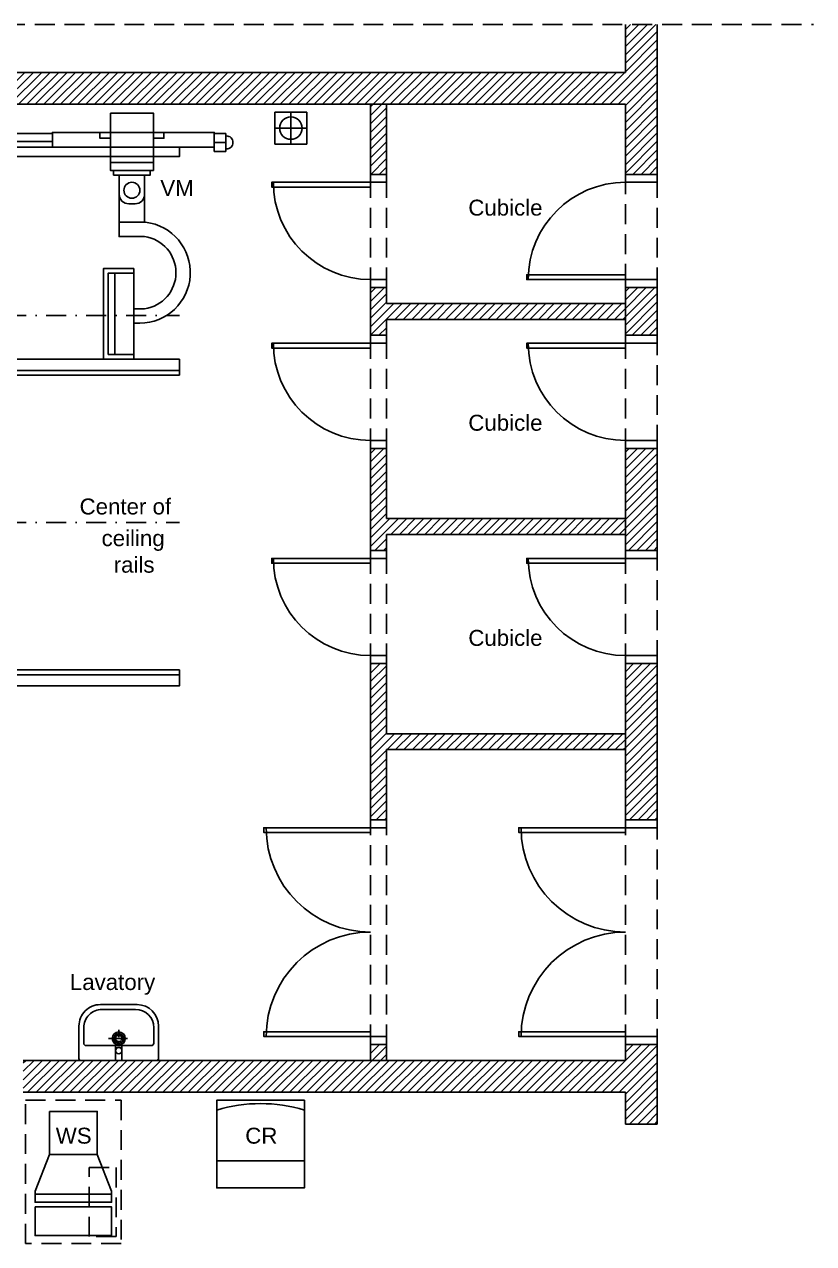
# Model space of a CAD drawing. Extents: x 67021 to 67998, y 54660 to 55426.
# Drawn here: x 67502 to 67998, y 54660 to 55426 of the extents above; entities that cross this region are included whole.
import ezdxf

# ---------------------------------------------------------------- set-up
doc = ezdxf.new("R2010")
doc.units = 0
doc.header["$LTSCALE"] = 25
for name, pattern in [('DASHDOT', [1, 0.5, -0.25, 0, -0.25]), ('DASHED', [0.75, 0.5, -0.25]), ('HIDDENX2', [0.75, 0.5, -0.25])]:
    doc.linetypes.add(name, pattern=pattern)
doc.layers.get('0').update_dxf_attribs({"linetype": 'CONTINUOUS'})
doc.layers.add('WWW_CADBLOCKSFREE_COM', color=7, linetype='CONTINUOUS')
doc.styles.get("Standard").update_dxf_attribs({"font": 'arial.ttf'})

# ---------------------------------------------------------------- blocks, each defined once
blk = doc.blocks.new('*X44')
at = {"layer": 'WWW_CADBLOCKSFREE_COM', "linetype": 'CONTINUOUS'}
for p, q in [((67879.67, 55422.34), (67882.87, 55425.54)), ((67879.67, 55417.03), (67888.17, 55425.54)), ((67879.67, 55411.73), (67893.48, 55425.54)), ((67879.67, 55406.43), (67898.78, 55425.54)), ((67879.67, 55401.12), (67899.67, 55421.12)), ((67864.58, 55375.43), (67899.67, 55410.52)), ((67879.67, 55395.82), (67899.67, 55415.82)), ((67869.88, 55375.43), (67899.67, 55405.21)), ((67482.74, 55375.43), (67502.74, 55395.43)), ((67488.04, 55375.43), (67508.04, 55395.43)), ((67493.34, 55375.43), (67513.34, 55395.43)), ((67498.65, 55375.43), (67518.65, 55395.43)), ((67503.95, 55375.43), (67523.95, 55395.43)), ((67509.25, 55375.43), (67529.25, 55395.43)), ((67514.56, 55375.43), (67534.56, 55395.43)), ((67519.86, 55375.43), (67539.86, 55395.43)), ((67525.16, 55375.43), (67545.16, 55395.43)), ((67530.47, 55375.43), (67550.47, 55395.43)), ((67535.77, 55375.43), (67555.77, 55395.43)), ((67541.07, 55375.43), (67561.07, 55395.43)), ((67546.38, 55375.43), (67566.38, 55395.43)), ((67551.68, 55375.43), (67571.68, 55395.43)), ((67556.98, 55375.43), (67576.98, 55395.43)), ((67562.29, 55375.43), (67582.29, 55395.43)), ((67567.59, 55375.43), (67587.59, 55395.43)), ((67572.89, 55375.43), (67592.89, 55395.43)), ((67578.2, 55375.43), (67598.2, 55395.43)), ((67583.5, 55375.43), (67603.5, 55395.43)), ((67588.8, 55375.43), (67608.8, 55395.43)), ((67594.11, 55375.43), (67614.11, 55395.43)), ((67599.41, 55375.43), (67619.41, 55395.43)), ((67604.71, 55375.43), (67624.71, 55395.43)), ((67610.02, 55375.43), (67630.02, 55395.43)), ((67615.32, 55375.43), (67635.32, 55395.43)), ((67620.62, 55375.43), (67640.62, 55395.43)), ((67625.93, 55375.43), (67645.93, 55395.43)), ((67631.23, 55375.43), (67651.23, 55395.43)), ((67636.53, 55375.43), (67656.53, 55395.43)), ((67641.84, 55375.43), (67661.84, 55395.43)), ((67647.14, 55375.43), (67667.14, 55395.43)), ((67652.44, 55375.43), (67672.44, 55395.43)), ((67657.75, 55375.43), (67677.75, 55395.43)), ((67663.05, 55375.43), (67683.05, 55395.43)), ((67668.35, 55375.43), (67688.35, 55395.43)), ((67673.66, 55375.43), (67693.66, 55395.43)), ((67678.96, 55375.43), (67698.96, 55395.43)), ((67684.26, 55375.43), (67704.26, 55395.43)), ((67689.57, 55375.43), (67709.57, 55395.43)), ((67694.87, 55375.43), (67714.87, 55395.43)), ((67700.17, 55375.43), (67720.17, 55395.43)), ((67705.48, 55375.43), (67725.48, 55395.43)), ((67710.78, 55375.43), (67730.78, 55395.43)), ((67716.08, 55375.43), (67736.08, 55395.43)), ((67721.39, 55375.43), (67741.39, 55395.43)), ((67726.69, 55375.43), (67746.69, 55395.43)), ((67731.99, 55375.43), (67751.99, 55395.43)), ((67737.3, 55375.43), (67757.3, 55395.43)), ((67742.6, 55375.43), (67762.6, 55395.43)), ((67747.9, 55375.43), (67767.9, 55395.43)), ((67753.21, 55375.43), (67773.21, 55395.43)), ((67758.51, 55375.43), (67778.51, 55395.43)), ((67763.81, 55375.43), (67783.81, 55395.43)), ((67769.12, 55375.43), (67789.12, 55395.43)), ((67774.42, 55375.43), (67794.42, 55395.43)), ((67779.72, 55375.43), (67799.72, 55395.43)), ((67785.03, 55375.43), (67805.03, 55395.43)), ((67790.33, 55375.43), (67810.33, 55395.43)), ((67795.63, 55375.43), (67815.63, 55395.43)), ((67800.94, 55375.43), (67820.94, 55395.43)), ((67806.24, 55375.43), (67826.24, 55395.43)), ((67811.54, 55375.43), (67831.54, 55395.43)), ((67816.85, 55375.43), (67836.85, 55395.43)), ((67822.15, 55375.43), (67842.15, 55395.43)), ((67827.45, 55375.43), (67847.45, 55395.43)), ((67832.76, 55375.43), (67852.76, 55395.43)), ((67838.06, 55375.43), (67858.06, 55395.43)), ((67843.36, 55375.43), (67863.36, 55395.43)), ((67848.67, 55375.43), (67868.67, 55395.43)), ((67853.97, 55375.43), (67873.97, 55395.43)), ((67859.27, 55375.43), (67879.27, 55395.43)), ((67875.18, 55375.43), (67899.67, 55399.91)), ((67879.67, 55374.61), (67899.67, 55394.61)), ((67879.67, 55369.3), (67899.67, 55389.3)), ((67879.67, 55364), (67899.67, 55384)), ((67719.67, 55373.71), (67721.39, 55375.43)), ((67719.67, 55368.4), (67726.69, 55375.43)), ((67719.67, 55363.1), (67729.67, 55373.1)), ((67879.67, 55358.7), (67899.67, 55378.7)), ((67879.67, 55353.39), (67899.67, 55373.39)), ((67719.67, 55357.8), (67729.67, 55367.8)), ((67879.67, 55348.09), (67899.67, 55368.09)), ((67719.67, 55352.49), (67729.67, 55362.49)), ((67719.67, 55347.19), (67729.67, 55357.19)), ((67879.67, 55342.79), (67899.67, 55362.79)), ((67879.67, 55337.48), (67899.67, 55357.48)), ((67719.67, 55341.89), (67729.67, 55351.89)), ((67879.67, 55332.18), (67899.67, 55352.18)), ((67719.67, 55336.58), (67729.67, 55346.58)), ((67719.81, 55331.43), (67729.67, 55341.28)), ((67884.21, 55331.43), (67899.67, 55346.88)), ((67889.52, 55331.43), (67899.67, 55341.57)), ((67725.12, 55331.43), (67729.67, 55335.98)), ((67894.82, 55331.43), (67899.67, 55336.27)), ((67719.67, 55257.03), (67723.06, 55260.43)), ((67719.67, 55251.73), (67728.36, 55260.43)), ((67879.67, 55257.93), (67882.16, 55260.43)), ((67879.67, 55252.63), (67887.46, 55260.43)), ((67879.67, 55247.33), (67892.76, 55260.43)), ((67879.67, 55242.02), (67898.07, 55260.43)), ((67879.67, 55236.72), (67899.67, 55256.72)), ((67719.67, 55246.43), (67729.67, 55256.43)), ((67719.67, 55241.12), (67729.67, 55251.12)), ((67719.67, 55235.82), (67734.27, 55250.43)), ((67719.67, 55230.52), (67739.58, 55250.43)), ((67734.88, 55240.43), (67744.88, 55250.43)), ((67740.18, 55240.43), (67750.18, 55250.43)), ((67745.49, 55240.43), (67755.49, 55250.43)), ((67750.79, 55240.43), (67760.79, 55250.43)), ((67756.09, 55240.43), (67766.09, 55250.43)), ((67761.4, 55240.43), (67771.4, 55250.43)), ((67766.7, 55240.43), (67776.7, 55250.43)), ((67772, 55240.43), (67782, 55250.43)), ((67777.31, 55240.43), (67787.31, 55250.43)), ((67782.61, 55240.43), (67792.61, 55250.43)), ((67787.91, 55240.43), (67797.91, 55250.43)), ((67793.21, 55240.43), (67803.21, 55250.43)), ((67798.52, 55240.43), (67808.52, 55250.43)), ((67803.82, 55240.43), (67813.82, 55250.43)), ((67809.12, 55240.43), (67819.12, 55250.43)), ((67814.43, 55240.43), (67824.43, 55250.43)), ((67819.73, 55240.43), (67829.73, 55250.43)), ((67825.03, 55240.43), (67835.03, 55250.43)), ((67830.34, 55240.43), (67840.34, 55250.43)), ((67835.64, 55240.43), (67845.64, 55250.43)), ((67840.94, 55240.43), (67850.94, 55250.43)), ((67846.25, 55240.43), (67856.25, 55250.43)), ((67851.55, 55240.43), (67861.55, 55250.43)), ((67856.85, 55240.43), (67866.85, 55250.43)), ((67862.16, 55240.43), (67872.16, 55250.43)), ((67867.46, 55240.43), (67877.46, 55250.43)), ((67879.67, 55231.42), (67899.67, 55251.42)), ((67872.76, 55240.43), (67879.67, 55247.33)), ((67878.07, 55240.43), (67879.67, 55242.02)), ((67883.98, 55230.43), (67899.67, 55246.11)), ((67724.88, 55230.43), (67729.67, 55235.21)), ((67889.28, 55230.43), (67899.67, 55240.81)), ((67894.58, 55230.43), (67899.67, 55235.51)), ((67719.67, 55156.27), (67722.82, 55159.43)), ((67719.67, 55150.97), (67728.12, 55159.43)), ((67879.67, 55157.17), (67881.92, 55159.43)), ((67879.67, 55151.87), (67887.22, 55159.43)), ((67879.67, 55146.57), (67892.53, 55159.43)), ((67879.67, 55141.26), (67897.83, 55159.43)), ((67719.67, 55145.66), (67729.67, 55155.66)), ((67719.67, 55140.36), (67729.67, 55150.36)), ((67879.67, 55135.96), (67899.67, 55155.96)), ((67879.67, 55130.66), (67899.67, 55150.66)), ((67719.67, 55135.06), (67729.67, 55145.06)), ((67879.67, 55125.35), (67899.67, 55145.35)), ((67719.67, 55129.75), (67729.67, 55139.75)), ((67719.67, 55124.45), (67729.67, 55134.45)), ((67879.67, 55120.05), (67899.67, 55140.05)), ((67879.67, 55114.75), (67899.67, 55134.75)), ((67719.67, 55119.15), (67729.67, 55129.15)), ((67879.67, 55109.44), (67899.67, 55129.44)), ((67719.67, 55113.84), (67729.67, 55123.84)), ((67879.67, 55104.14), (67899.67, 55124.14)), ((67719.67, 55108.54), (67729.67, 55118.54)), ((67719.67, 55103.24), (67731.85, 55115.43)), ((67719.67, 55097.93), (67737.16, 55115.43)), ((67732.46, 55105.43), (67742.46, 55115.43)), ((67737.76, 55105.43), (67747.76, 55115.43)), ((67743.07, 55105.43), (67753.07, 55115.43)), ((67748.37, 55105.43), (67758.37, 55115.43)), ((67753.67, 55105.43), (67763.67, 55115.43)), ((67758.98, 55105.43), (67768.98, 55115.43)), ((67764.28, 55105.43), (67774.28, 55115.43)), ((67769.58, 55105.43), (67779.58, 55115.43)), ((67774.89, 55105.43), (67784.89, 55115.43)), ((67780.19, 55105.43), (67790.19, 55115.43)), ((67785.49, 55105.43), (67795.49, 55115.43)), ((67790.8, 55105.43), (67800.8, 55115.43)), ((67796.1, 55105.43), (67806.1, 55115.43)), ((67801.4, 55105.43), (67811.4, 55115.43)), ((67806.71, 55105.43), (67816.71, 55115.43)), ((67812.01, 55105.43), (67822.01, 55115.43)), ((67817.31, 55105.43), (67827.31, 55115.43)), ((67822.62, 55105.43), (67832.62, 55115.43)), ((67827.92, 55105.43), (67837.92, 55115.43)), ((67833.22, 55105.43), (67843.22, 55115.43)), ((67838.53, 55105.43), (67848.53, 55115.43)), ((67843.83, 55105.43), (67853.83, 55115.43)), ((67849.13, 55105.43), (67859.13, 55115.43)), ((67854.44, 55105.43), (67864.44, 55115.43)), ((67859.74, 55105.43), (67869.74, 55115.43)), ((67865.04, 55105.43), (67875.04, 55115.43)), ((67870.35, 55105.43), (67879.67, 55114.75)), ((67879.67, 55098.84), (67899.67, 55118.84)), ((67881.56, 55095.43), (67899.67, 55113.53)), ((67875.65, 55105.43), (67879.67, 55109.44)), ((67886.86, 55095.43), (67899.67, 55108.23)), ((67722.46, 55095.43), (67729.67, 55102.63)), ((67727.76, 55095.43), (67729.67, 55097.33)), ((67892.17, 55095.43), (67899.67, 55102.93)), ((67897.47, 55095.43), (67899.67, 55097.62)), ((67719.67, 55023.69), (67720.4, 55024.43)), ((67719.67, 55018.39), (67725.71, 55024.43)), ((67719.67, 55013.08), (67729.67, 55023.08)), ((67879.67, 55019.29), (67884.81, 55024.43)), ((67879.67, 55013.98), (67890.11, 55024.43)), ((67879.67, 55008.68), (67895.41, 55024.43)), ((67879.67, 55003.38), (67899.67, 55023.38)), ((67719.67, 55007.78), (67729.67, 55017.78)), ((67719.67, 55002.48), (67729.67, 55012.48)), ((67879.67, 54998.07), (67899.67, 55018.07)), ((67879.67, 54992.77), (67899.67, 55012.77)), ((67719.67, 54997.17), (67729.67, 55007.17)), ((67879.67, 54987.47), (67899.67, 55007.47)), ((67719.67, 54991.87), (67729.67, 55001.87)), ((67719.67, 54986.57), (67729.67, 54996.57)), ((67879.67, 54982.16), (67899.67, 55002.16)), ((67879.67, 54976.86), (67899.67, 54996.86)), ((67719.67, 54981.26), (67729.67, 54991.26)), ((67879.67, 54971.56), (67899.67, 54991.56)), ((67719.67, 54975.96), (67729.67, 54985.96)), ((67879.67, 54966.25), (67899.67, 54986.25)), ((67719.67, 54970.66), (67729.67, 54980.66)), ((67719.67, 54965.35), (67734.74, 54980.43)), ((67730.04, 54970.43), (67740.04, 54980.43)), ((67735.35, 54970.43), (67745.35, 54980.43)), ((67740.65, 54970.43), (67750.65, 54980.43)), ((67745.95, 54970.43), (67755.95, 54980.43)), ((67751.26, 54970.43), (67761.26, 54980.43)), ((67756.56, 54970.43), (67766.56, 54980.43)), ((67761.86, 54970.43), (67771.86, 54980.43)), ((67767.17, 54970.43), (67777.17, 54980.43)), ((67772.47, 54970.43), (67782.47, 54980.43)), ((67777.77, 54970.43), (67787.77, 54980.43)), ((67783.08, 54970.43), (67793.08, 54980.43)), ((67788.38, 54970.43), (67798.38, 54980.43)), ((67793.68, 54970.43), (67803.68, 54980.43)), ((67798.99, 54970.43), (67808.99, 54980.43)), ((67804.29, 54970.43), (67814.29, 54980.43)), ((67809.59, 54970.43), (67819.59, 54980.43)), ((67814.9, 54970.43), (67824.9, 54980.43)), ((67820.2, 54970.43), (67830.2, 54980.43)), ((67825.5, 54970.43), (67835.5, 54980.43)), ((67830.81, 54970.43), (67840.81, 54980.43)), ((67836.11, 54970.43), (67846.11, 54980.43)), ((67841.41, 54970.43), (67851.41, 54980.43)), ((67846.72, 54970.43), (67856.72, 54980.43)), ((67852.02, 54970.43), (67862.02, 54980.43)), ((67857.32, 54970.43), (67867.32, 54980.43)), ((67862.63, 54970.43), (67872.63, 54980.43)), ((67867.93, 54970.43), (67877.93, 54980.43)), ((67873.23, 54970.43), (67879.67, 54976.86)), ((67879.67, 54960.95), (67899.67, 54980.95)), ((67879.67, 54955.65), (67899.67, 54975.65)), ((67719.67, 54960.05), (67729.67, 54970.05)), ((67878.54, 54970.43), (67879.67, 54971.56)), ((67879.67, 54950.34), (67899.67, 54970.34)), ((67719.67, 54954.75), (67729.67, 54964.75)), ((67719.67, 54949.44), (67729.67, 54959.44)), ((67879.67, 54945.04), (67899.67, 54965.04)), ((67879.67, 54939.74), (67899.67, 54959.74)), ((67719.67, 54944.14), (67729.67, 54954.14)), ((67879.67, 54934.43), (67899.67, 54954.43)), ((67719.67, 54938.84), (67729.67, 54948.84)), ((67719.67, 54933.53), (67729.67, 54943.53)), ((67879.67, 54929.13), (67899.67, 54949.13)), ((67882.27, 54926.43), (67899.67, 54943.83)), ((67719.67, 54928.23), (67729.67, 54938.23)), ((67887.57, 54926.43), (67899.67, 54938.52)), ((67723.17, 54926.43), (67729.67, 54932.93)), ((67892.87, 54926.43), (67899.67, 54933.22)), ((67898.18, 54926.43), (67899.67, 54927.92)), ((67728.47, 54926.43), (67729.67, 54927.62)), ((67700.66, 54755.43), (67729.67, 54784.43)), ((67719.67, 54785.04), (67720.05, 54785.43)), ((67719.67, 54779.74), (67725.36, 54785.43)), ((67859.76, 54755.43), (67889.76, 54785.43)), ((67865.06, 54755.43), (67895.06, 54785.43)), ((67870.36, 54755.43), (67899.67, 54784.73)), ((67879.67, 54780.64), (67884.45, 54785.43)), ((67501.67, 54773.87), (67503.22, 54775.43)), ((67501.67, 54768.57), (67508.53, 54775.43)), ((67501.67, 54763.26), (67513.83, 54775.43)), ((67501.67, 54757.96), (67519.13, 54775.43)), ((67504.44, 54755.43), (67524.44, 54775.43)), ((67509.74, 54755.43), (67529.74, 54775.43)), ((67515.04, 54755.43), (67535.04, 54775.43)), ((67520.35, 54755.43), (67540.35, 54775.43)), ((67525.65, 54755.43), (67545.65, 54775.43)), ((67530.95, 54755.43), (67550.95, 54775.43)), ((67536.26, 54755.43), (67556.26, 54775.43)), ((67541.56, 54755.43), (67561.56, 54775.43)), ((67546.86, 54755.43), (67566.86, 54775.43)), ((67552.17, 54755.43), (67572.17, 54775.43)), ((67557.47, 54755.43), (67577.47, 54775.43)), ((67562.77, 54755.43), (67582.77, 54775.43)), ((67568.08, 54755.43), (67588.08, 54775.43)), ((67573.38, 54755.43), (67593.38, 54775.43)), ((67578.68, 54755.43), (67598.68, 54775.43)), ((67583.99, 54755.43), (67603.99, 54775.43)), ((67589.29, 54755.43), (67609.29, 54775.43)), ((67594.59, 54755.43), (67614.59, 54775.43)), ((67599.9, 54755.43), (67619.9, 54775.43)), ((67605.2, 54755.43), (67625.2, 54775.43)), ((67610.5, 54755.43), (67630.5, 54775.43)), ((67615.81, 54755.43), (67635.81, 54775.43)), ((67621.11, 54755.43), (67641.11, 54775.43)), ((67626.41, 54755.43), (67646.41, 54775.43)), ((67631.72, 54755.43), (67651.72, 54775.43)), ((67637.02, 54755.43), (67657.02, 54775.43)), ((67642.32, 54755.43), (67662.32, 54775.43)), ((67647.63, 54755.43), (67667.63, 54775.43)), ((67652.93, 54755.43), (67672.93, 54775.43)), ((67658.23, 54755.43), (67678.23, 54775.43)), ((67663.54, 54755.43), (67683.54, 54775.43)), ((67668.84, 54755.43), (67688.84, 54775.43)), ((67674.14, 54755.43), (67694.14, 54775.43)), ((67679.45, 54755.43), (67699.45, 54775.43)), ((67684.75, 54755.43), (67704.75, 54775.43)), ((67690.05, 54755.43), (67710.05, 54775.43)), ((67695.36, 54755.43), (67715.36, 54775.43)), ((67705.96, 54755.43), (67729.67, 54779.13)), ((67711.27, 54755.43), (67731.27, 54775.43)), ((67716.57, 54755.43), (67736.57, 54775.43)), ((67721.87, 54755.43), (67741.87, 54775.43)), ((67727.18, 54755.43), (67747.18, 54775.43)), ((67732.48, 54755.43), (67752.48, 54775.43)), ((67737.78, 54755.43), (67757.78, 54775.43)), ((67743.09, 54755.43), (67763.09, 54775.43)), ((67748.39, 54755.43), (67768.39, 54775.43)), ((67753.69, 54755.43), (67773.69, 54775.43)), ((67759, 54755.43), (67779, 54775.43)), ((67764.3, 54755.43), (67784.3, 54775.43)), ((67769.6, 54755.43), (67789.6, 54775.43)), ((67774.91, 54755.43), (67794.91, 54775.43)), ((67780.21, 54755.43), (67800.21, 54775.43)), ((67785.51, 54755.43), (67805.51, 54775.43)), ((67790.82, 54755.43), (67810.82, 54775.43)), ((67796.12, 54755.43), (67816.12, 54775.43)), ((67801.42, 54755.43), (67821.42, 54775.43)), ((67806.73, 54755.43), (67826.73, 54775.43)), ((67812.03, 54755.43), (67832.03, 54775.43)), ((67817.33, 54755.43), (67837.33, 54775.43)), ((67822.64, 54755.43), (67842.64, 54775.43)), ((67827.94, 54755.43), (67847.94, 54775.43)), ((67833.24, 54755.43), (67853.24, 54775.43)), ((67838.54, 54755.43), (67858.54, 54775.43)), ((67843.85, 54755.43), (67863.85, 54775.43)), ((67849.15, 54755.43), (67869.15, 54775.43)), ((67854.45, 54755.43), (67874.45, 54775.43)), ((67875.67, 54755.43), (67899.67, 54779.42)), ((67879.67, 54754.12), (67899.67, 54774.12)), ((67879.67, 54748.82), (67899.67, 54768.82)), ((67879.67, 54743.51), (67899.67, 54763.51)), ((67879.67, 54738.21), (67899.67, 54758.21)), ((67882.18, 54735.43), (67899.67, 54752.91)), ((67887.49, 54735.43), (67899.67, 54747.6)), ((67892.79, 54735.43), (67899.67, 54742.3)), ((67898.09, 54735.43), (67899.67, 54737))]:
    blk.add_line(p, q, dxfattribs=at)
blk = doc.blocks.new('UMIVAONIK')
for p, q in [((-24, 0), (24, 0)), ((-2, 0), (-2, -8.14)), ((2, -8.14), (2, 0)), ((-25, -1), (-25, -21.5)), ((25, -21.5), (25, -1)), ((-22, -20.5), (-22, -10.75)), ((-22, -10.75), (-22, -20.5)), ((-20.5, -9.25), (20.5, -9.25)), ((-0.97, -9.25), (-20.5, -9.25)), ((-5.5, -13.75), (6.5, -13.75)), ((-2, -8.23), (-2, -11.51)), ((0.99, -9.25), (-1.01, -9.25)), ((-1.01, -9.25), (0.99, -9.25)), ((0.86, -9.25), (-0.87, -9.25)), ((0, -14.5), (0, -19.25)), ((20.5, -9.25), (0.96, -9.25)), ((2, -11.51), (2, -8.23)), ((22, -10.75), (22, -20.5)), ((22, -20.5), (22, -10.75)), ((-11.5, -35), (11.5, -35)), ((10.5, -32), (-10.5, -32)), ((-10.5, -32), (10.5, -32))]:
    blk.add_line(p, q)
for points in [[(-1.53, -11.17), (-1.54, -11.18), (-1.55, -11.18), (-1.56, -11.19), (-1.57, -11.2), (-1.58, -11.2), (-1.59, -11.21), (-1.6, -11.22), (-1.61, -11.22), (-1.62, -11.23), (-1.63, -11.23), (-1.64, -11.24), (-1.65, -11.25), (-1.66, -11.25), (-1.67, -11.26), (-1.68, -11.27), (-1.69, -11.27), (-1.7, -11.28), (-1.71, -11.29), (-1.72, -11.29), (-1.73, -11.3), (-1.74, -11.3), (-1.75, -11.31), (-1.75, -11.32), (-1.76, -11.32), (-1.77, -11.33), (-1.78, -11.33), (-1.79, -11.34), (-1.79, -11.35), (-1.8, -11.35), (-1.81, -11.36), (-1.82, -11.36), (-1.82, -11.37), (-1.83, -11.37), (-1.84, -11.38), (-1.84, -11.38), (-1.85, -11.39), (-1.86, -11.39), (-1.86, -11.4), (-1.87, -11.4), (-1.87, -11.41), (-1.88, -11.41), (-1.89, -11.42), (-1.89, -11.42), (-1.9, -11.42), (-1.9, -11.43), (-1.91, -11.43), (-1.91, -11.44), (-1.92, -11.44), (-1.92, -11.44), (-1.92, -11.45), (-1.93, -11.45), (-1.93, -11.46), (-1.94, -11.46), (-1.94, -11.46), (-1.94, -11.47), (-1.95, -11.47), (-1.95, -11.47), (-1.96, -11.47), (-1.96, -11.48), (-1.96, -11.48), (-1.96, -11.48), (-1.97, -11.49), (-1.97, -11.49), (-1.97, -11.49), (-1.98, -11.49), (-1.98, -11.49), (-1.98, -11.5), (-1.98, -11.5), (-1.98, -11.5), (-1.99, -11.5), (-1.99, -11.5), (-1.99, -11.51), (-1.99, -11.51), (-1.99, -11.51), (-1.99, -11.51), (-2, -11.51), (-2, -11.51), (-2, -11.51), (-2, -11.51), (-2, -11.51)], [(-1.87, -11.41), (-1.87, -11.4), (-1.86, -11.4), (-1.86, -11.4), (-1.85, -11.39), (-1.85, -11.39), (-1.84, -11.38), (-1.84, -11.38), (-1.83, -11.37), (-1.83, -11.37), (-1.82, -11.37), (-1.81, -11.36), (-1.81, -11.36), (-1.8, -11.35), (-1.8, -11.35), (-1.79, -11.34), (-1.78, -11.34), (-1.78, -11.33), (-1.77, -11.33), (-1.76, -11.32), (-1.76, -11.32), (-1.75, -11.31), (-1.74, -11.31), (-1.74, -11.3), (-1.73, -11.3), (-1.72, -11.29), (-1.71, -11.29), (-1.71, -11.28), (-1.7, -11.28), (-1.69, -11.27), (-1.68, -11.27), (-1.67, -11.26), (-1.67, -11.26), (-1.66, -11.25), (-1.65, -11.25), (-1.64, -11.24), (-1.63, -11.23), (-1.63, -11.23), (-1.62, -11.22), (-1.61, -11.22), (-1.6, -11.21), (-1.59, -11.21), (-1.58, -11.2), (-1.58, -11.2), (-1.57, -11.19), (-1.56, -11.19), (-1.55, -11.18), (-1.54, -11.18), (-1.53, -11.17)], [(-0.89, -10.88), (-0.9, -10.89), (-0.92, -10.89), (-0.93, -10.9), (-0.94, -10.9), (-0.96, -10.91), (-0.97, -10.91), (-0.98, -10.92), (-1, -10.92), (-1.01, -10.92), (-1.02, -10.93), (-1.03, -10.93), (-1.05, -10.94), (-1.06, -10.94), (-1.07, -10.95), (-1.08, -10.95), (-1.1, -10.96), (-1.11, -10.96), (-1.12, -10.97), (-1.13, -10.97), (-1.15, -10.98), (-1.16, -10.98), (-1.17, -10.99), (-1.18, -10.99), (-1.19, -11), (-1.2, -11), (-1.22, -11.01), (-1.23, -11.01), (-1.24, -11.02), (-1.25, -11.02), (-1.26, -11.03), (-1.27, -11.03), (-1.29, -11.04), (-1.3, -11.04), (-1.31, -11.05), (-1.32, -11.06), (-1.33, -11.06), (-1.34, -11.07), (-1.35, -11.07), (-1.36, -11.08), (-1.37, -11.08), (-1.38, -11.09), (-1.39, -11.09), (-1.41, -11.1), (-1.42, -11.1), (-1.43, -11.11), (-1.44, -11.12), (-1.45, -11.12), (-1.46, -11.13), (-1.47, -11.13), (-1.48, -11.14), (-1.49, -11.14), (-1.49, -11.15), (-1.5, -11.15), (-1.51, -11.16), (-1.52, -11.17), (-1.53, -11.17)], [(-1.53, -11.17), (-1.51, -11.16), (-1.5, -11.15), (-1.48, -11.14), (-1.46, -11.13), (-1.44, -11.12), (-1.42, -11.11), (-1.4, -11.1), (-1.38, -11.09), (-1.36, -11.08), (-1.34, -11.06), (-1.32, -11.05), (-1.29, -11.04), (-1.27, -11.03), (-1.25, -11.02), (-1.23, -11.01), (-1.21, -11), (-1.18, -10.99), (-1.16, -10.98), (-1.14, -10.97), (-1.11, -10.96), (-1.09, -10.95), (-1.07, -10.95), (-1.04, -10.94), (-1.02, -10.93)], [(-1.02, -10.93), (-1.01, -10.93), (-1.01, -10.92), (-1, -10.92), (-1, -10.92), (-0.99, -10.92), (-0.99, -10.92), (-0.98, -10.91), (-0.97, -10.91), (-0.97, -10.91), (-0.96, -10.91), (-0.96, -10.91), (-0.95, -10.91), (-0.95, -10.9), (-0.94, -10.9), (-0.94, -10.9), (-0.93, -10.9), (-0.93, -10.9), (-0.92, -10.9), (-0.92, -10.89), (-0.91, -10.89), (-0.91, -10.89), (-0.9, -10.89), (-0.9, -10.89), (-0.89, -10.89)], [(-1.01, -7.85), (-1.01, -7.85), (-1.01, -7.85), (-1, -7.85), (-1, -7.85), (-1, -7.85), (-1, -7.85), (-1, -7.85), (-1, -7.85), (-0.99, -7.86), (-0.99, -7.86), (-0.99, -7.86), (-0.99, -7.86), (-0.98, -7.86), (-0.98, -7.86), (-0.97, -7.87), (-0.97, -7.87), (-0.97, -7.87), (-0.96, -7.87), (-0.96, -7.88), (-0.95, -7.88), (-0.95, -7.88), (-0.94, -7.88), (-0.94, -7.89), (-0.93, -7.89), (-0.92, -7.89), (-0.92, -7.9), (-0.91, -7.9), (-0.9, -7.9), (-0.9, -7.91), (-0.89, -7.91), (-0.88, -7.92), (-0.87, -7.92), (-0.87, -7.92), (-0.86, -7.93), (-0.85, -7.93), (-0.84, -7.94), (-0.83, -7.94), (-0.82, -7.94), (-0.81, -7.95), (-0.8, -7.95), (-0.79, -7.96), (-0.78, -7.96), (-0.77, -7.97), (-0.76, -7.97), (-0.75, -7.97), (-0.74, -7.98), (-0.73, -7.98), (-0.72, -7.99), (-0.71, -7.99), (-0.7, -8), (-0.68, -8), (-0.67, -8), (-0.66, -8.01), (-0.65, -8.01), (-0.64, -8.02), (-0.62, -8.02), (-0.61, -8.02), (-0.6, -8.03), (-0.59, -8.03), (-0.57, -8.04), (-0.56, -8.04), (-0.55, -8.04), (-0.53, -8.05), (-0.52, -8.05)], [(-0.52, -8.05), (-0.53, -8.05), (-0.55, -8.04), (-0.56, -8.04), (-0.57, -8.04), (-0.59, -8.03), (-0.6, -8.03), (-0.61, -8.02), (-0.62, -8.02), (-0.64, -8.02), (-0.65, -8.01), (-0.66, -8.01), (-0.67, -8), (-0.68, -8), (-0.7, -8), (-0.71, -7.99), (-0.72, -7.99), (-0.73, -7.98), (-0.74, -7.98), (-0.75, -7.97), (-0.76, -7.97), (-0.77, -7.97), (-0.78, -7.96), (-0.79, -7.96), (-0.8, -7.95), (-0.81, -7.95), (-0.82, -7.94), (-0.83, -7.94), (-0.84, -7.94), (-0.85, -7.93), (-0.86, -7.93), (-0.87, -7.92), (-0.87, -7.92), (-0.88, -7.92), (-0.89, -7.91), (-0.9, -7.91), (-0.9, -7.9), (-0.91, -7.9), (-0.92, -7.9), (-0.92, -7.89), (-0.93, -7.89), (-0.94, -7.89), (-0.94, -7.88), (-0.95, -7.88), (-0.95, -7.88), (-0.96, -7.88), (-0.96, -7.87), (-0.97, -7.87), (-0.97, -7.87), (-0.97, -7.87), (-0.98, -7.86), (-0.98, -7.86), (-0.99, -7.86), (-0.99, -7.86), (-0.99, -7.86), (-0.99, -7.86), (-1, -7.85), (-1, -7.85), (-1, -7.85), (-1, -7.85), (-1, -7.85), (-1, -7.85), (-1.01, -7.85), (-1.01, -7.85), (-1.01, -7.85)], [(-0.16, -10.75), (-0.18, -10.76), (-0.19, -10.76), (-0.21, -10.76), (-0.22, -10.76), (-0.24, -10.76), (-0.25, -10.76), (-0.27, -10.76), (-0.28, -10.76), (-0.29, -10.76), (-0.31, -10.77), (-0.32, -10.77), (-0.34, -10.77), (-0.35, -10.77), (-0.36, -10.77), (-0.38, -10.77), (-0.39, -10.78), (-0.41, -10.78), (-0.42, -10.78), (-0.44, -10.78), (-0.45, -10.78), (-0.46, -10.79), (-0.48, -10.79), (-0.49, -10.79), (-0.5, -10.79), (-0.52, -10.8), (-0.53, -10.8), (-0.55, -10.8), (-0.56, -10.8), (-0.57, -10.81), (-0.59, -10.81), (-0.6, -10.81), (-0.61, -10.81)], [(-0.61, -10.81), (-0.6, -10.81), (-0.59, -10.81), (-0.58, -10.81), (-0.57, -10.81), (-0.56, -10.8), (-0.55, -10.8), (-0.54, -10.8), (-0.53, -10.8), (-0.52, -10.8), (-0.51, -10.79), (-0.5, -10.79), (-0.49, -10.79), (-0.48, -10.79), (-0.47, -10.79), (-0.46, -10.78), (-0.44, -10.78), (-0.43, -10.78), (-0.42, -10.78), (-0.41, -10.78), (-0.4, -10.78), (-0.39, -10.78), (-0.38, -10.77), (-0.37, -10.77), (-0.36, -10.77)], [(-0.51, -8.05), (-0.5, -8.06), (-0.49, -8.06), (-0.48, -8.06), (-0.47, -8.06), (-0.46, -8.07), (-0.45, -8.07), (-0.44, -8.07), (-0.43, -8.07), (-0.42, -8.08), (-0.41, -8.08), (-0.4, -8.08), (-0.38, -8.08), (-0.37, -8.09), (-0.36, -8.09), (-0.35, -8.09), (-0.34, -8.09), (-0.33, -8.09), (-0.32, -8.09), (-0.31, -8.1), (-0.3, -8.1), (-0.28, -8.1), (-0.27, -8.1), (-0.26, -8.1), (-0.25, -8.1), (-0.24, -8.11), (-0.23, -8.11), (-0.21, -8.11), (-0.2, -8.11), (-0.19, -8.11), (-0.18, -8.11), (-0.17, -8.11), (-0.16, -8.11), (-0.14, -8.12), (-0.13, -8.12), (-0.12, -8.12), (-0.11, -8.12), (-0.1, -8.12), (-0.08, -8.12), (-0.07, -8.12), (-0.06, -8.12)], [(-0.06, -8.12), (-0.07, -8.12), (-0.09, -8.12), (-0.1, -8.12), (-0.11, -8.12), (-0.12, -8.12), (-0.13, -8.12), (-0.14, -8.12), (-0.16, -8.11), (-0.17, -8.11), (-0.18, -8.11), (-0.19, -8.11), (-0.2, -8.11), (-0.21, -8.11), (-0.23, -8.11), (-0.24, -8.11), (-0.25, -8.1), (-0.26, -8.1), (-0.27, -8.1), (-0.28, -8.1), (-0.29, -8.1), (-0.31, -8.1), (-0.32, -8.09), (-0.33, -8.09), (-0.34, -8.09), (-0.35, -8.09), (-0.36, -8.09), (-0.37, -8.09), (-0.38, -8.08), (-0.4, -8.08), (-0.41, -8.08), (-0.42, -8.08), (-0.43, -8.07), (-0.44, -8.07), (-0.45, -8.07), (-0.46, -8.07), (-0.47, -8.06), (-0.48, -8.06), (-0.49, -8.06), (-0.5, -8.06), (-0.51, -8.05)], [(-0.36, -10.77), (-0.35, -10.77), (-0.34, -10.77), (-0.33, -10.77), (-0.33, -10.77), (-0.32, -10.77), (-0.31, -10.77), (-0.3, -10.77), (-0.29, -10.76), (-0.29, -10.76), (-0.28, -10.76), (-0.27, -10.76), (-0.26, -10.76), (-0.25, -10.76), (-0.25, -10.76), (-0.24, -10.76), (-0.23, -10.76), (-0.22, -10.76), (-0.21, -10.76), (-0.21, -10.76), (-0.2, -10.76), (-0.19, -10.76), (-0.18, -10.76), (-0.17, -10.76), (-0.16, -10.75)], [(-0.06, -8.12), (-0.06, -8.12), (-0.05, -8.12), (-0.05, -8.12), (-0.05, -8.12), (-0.04, -8.12), (-0.04, -8.12), (-0.03, -8.12), (-0.03, -8.12), (-0.03, -8.12), (-0.02, -8.12), (-0.02, -8.12), (-0.02, -8.12), (-0.01, -8.12), (-0.01, -8.12), (0, -8.12), (0, -8.12), (0, -8.12), (0.01, -8.12), (0.01, -8.12), (0.01, -8.12), (0.02, -8.12), (0.02, -8.12), (0.02, -8.12), (0.03, -8.12), (0.03, -8.12), (0.04, -8.12), (0.04, -8.12), (0.04, -8.12), (0.05, -8.12), (0.05, -8.12), (0.05, -8.12), (0.06, -8.12)], [(0.06, -8.12), (0.05, -8.12), (0.05, -8.12), (0.05, -8.12), (0.04, -8.12), (0.04, -8.12), (0.04, -8.12), (0.03, -8.12), (0.03, -8.12), (0.02, -8.12), (0.02, -8.12), (0.02, -8.12), (0.01, -8.12), (0.01, -8.12), (0.01, -8.12), (0, -8.12), (0, -8.12), (-0.01, -8.12), (-0.01, -8.12), (-0.01, -8.12), (-0.02, -8.12), (-0.02, -8.12), (-0.02, -8.12), (-0.03, -8.12), (-0.03, -8.12), (-0.04, -8.12), (-0.04, -8.12), (-0.04, -8.12), (-0.05, -8.12), (-0.05, -8.12), (-0.05, -8.12), (-0.06, -8.12), (-0.06, -8.12)], [(0.16, -10.75), (0.17, -10.76), (0.18, -10.76), (0.19, -10.76), (0.2, -10.76), (0.21, -10.76), (0.21, -10.76), (0.22, -10.76), (0.23, -10.76), (0.24, -10.76), (0.25, -10.76), (0.25, -10.76), (0.26, -10.76), (0.27, -10.76), (0.28, -10.76), (0.29, -10.76), (0.29, -10.76), (0.3, -10.77), (0.31, -10.77), (0.32, -10.77), (0.33, -10.77), (0.33, -10.77), (0.34, -10.77), (0.35, -10.77), (0.36, -10.77)], [(0.61, -10.81), (0.6, -10.81), (0.59, -10.81), (0.57, -10.81), (0.56, -10.8), (0.55, -10.8), (0.53, -10.8), (0.52, -10.8), (0.51, -10.79), (0.49, -10.79), (0.48, -10.79), (0.46, -10.79), (0.45, -10.78), (0.44, -10.78), (0.42, -10.78), (0.41, -10.78), (0.39, -10.78), (0.38, -10.77), (0.37, -10.77), (0.35, -10.77), (0.34, -10.77), (0.32, -10.77), (0.31, -10.77), (0.29, -10.76), (0.28, -10.76), (0.27, -10.76), (0.25, -10.76), (0.24, -10.76), (0.22, -10.76), (0.21, -10.76), (0.19, -10.76), (0.18, -10.76), (0.16, -10.75)], [(0.17, -8.11), (0.18, -8.11), (0.19, -8.11), (0.19, -8.11), (0.2, -8.11), (0.21, -8.11), (0.22, -8.11), (0.23, -8.11), (0.24, -8.11), (0.25, -8.11), (0.25, -8.1), (0.26, -8.1), (0.27, -8.1), (0.28, -8.1), (0.29, -8.1), (0.3, -8.1), (0.31, -8.1), (0.31, -8.1), (0.32, -8.09), (0.33, -8.09), (0.34, -8.09), (0.35, -8.09), (0.36, -8.09), (0.36, -8.09), (0.37, -8.09), (0.38, -8.08), (0.39, -8.08), (0.4, -8.08), (0.4, -8.08), (0.41, -8.08), (0.42, -8.08), (0.43, -8.07), (0.44, -8.07), (0.44, -8.07), (0.45, -8.07), (0.46, -8.07), (0.47, -8.07), (0.47, -8.06), (0.48, -8.06), (0.49, -8.06), (0.5, -8.06)], [(0.5, -8.06), (0.49, -8.06), (0.48, -8.06), (0.47, -8.06), (0.46, -8.07), (0.45, -8.07), (0.44, -8.07), (0.43, -8.07), (0.42, -8.08), (0.41, -8.08), (0.4, -8.08), (0.39, -8.08), (0.38, -8.08), (0.37, -8.09), (0.36, -8.09), (0.35, -8.09), (0.34, -8.09), (0.33, -8.09), (0.32, -8.09), (0.31, -8.1), (0.3, -8.1), (0.29, -8.1), (0.28, -8.1), (0.27, -8.1), (0.26, -8.1), (0.24, -8.11), (0.23, -8.11), (0.22, -8.11), (0.21, -8.11), (0.2, -8.11), (0.19, -8.11), (0.18, -8.11), (0.17, -8.11)], [(0.36, -10.77), (0.37, -10.77), (0.38, -10.77), (0.39, -10.78), (0.4, -10.78), (0.41, -10.78), (0.42, -10.78), (0.43, -10.78), (0.45, -10.78), (0.46, -10.78), (0.47, -10.79), (0.48, -10.79), (0.49, -10.79), (0.5, -10.79), (0.51, -10.79), (0.52, -10.8), (0.53, -10.8), (0.54, -10.8), (0.55, -10.8), (0.56, -10.8), (0.57, -10.81), (0.58, -10.81), (0.59, -10.81), (0.6, -10.81), (0.61, -10.81)], [(0.52, -8.05), (0.53, -8.05), (0.55, -8.04), (0.56, -8.04), (0.57, -8.04), (0.59, -8.03), (0.6, -8.03), (0.61, -8.02), (0.62, -8.02), (0.64, -8.02), (0.65, -8.01), (0.66, -8.01), (0.67, -8), (0.68, -8), (0.69, -8), (0.7, -7.99), (0.71, -7.99), (0.73, -7.98), (0.74, -7.98), (0.75, -7.98), (0.76, -7.97), (0.77, -7.97), (0.78, -7.96), (0.79, -7.96), (0.8, -7.96), (0.81, -7.95), (0.81, -7.95), (0.82, -7.94), (0.83, -7.94), (0.84, -7.94), (0.85, -7.93), (0.86, -7.93), (0.87, -7.92), (0.87, -7.92), (0.88, -7.92), (0.89, -7.91), (0.89, -7.91), (0.9, -7.91), (0.91, -7.9), (0.91, -7.9), (0.92, -7.9), (0.93, -7.89), (0.93, -7.89), (0.94, -7.89), (0.94, -7.88), (0.95, -7.88), (0.95, -7.88), (0.95, -7.88), (0.96, -7.88), (0.96, -7.87), (0.97, -7.87), (0.97, -7.87), (0.97, -7.87), (0.98, -7.87), (0.98, -7.86), (0.98, -7.86), (0.98, -7.86), (0.99, -7.86), (0.99, -7.86), (0.99, -7.86), (0.99, -7.86), (0.99, -7.86), (0.99, -7.86), (0.99, -7.86), (0.99, -7.86)], [(0.99, -7.86), (0.99, -7.86), (0.99, -7.86), (0.99, -7.86), (0.99, -7.86), (0.99, -7.86), (0.99, -7.86), (0.99, -7.86), (0.98, -7.86), (0.98, -7.86), (0.98, -7.86), (0.98, -7.87), (0.97, -7.87), (0.97, -7.87), (0.97, -7.87), (0.96, -7.87), (0.96, -7.88), (0.95, -7.88), (0.95, -7.88), (0.95, -7.88), (0.94, -7.88), (0.94, -7.89), (0.93, -7.89), (0.93, -7.89), (0.92, -7.9), (0.91, -7.9), (0.91, -7.9), (0.9, -7.91), (0.89, -7.91), (0.89, -7.91), (0.88, -7.92), (0.87, -7.92), (0.86, -7.92), (0.86, -7.93), (0.85, -7.93), (0.84, -7.94), (0.83, -7.94), (0.82, -7.94), (0.81, -7.95), (0.81, -7.95), (0.8, -7.96), (0.79, -7.96), (0.78, -7.96), (0.77, -7.97), (0.76, -7.97), (0.75, -7.98), (0.74, -7.98), (0.73, -7.98), (0.72, -7.99), (0.7, -7.99), (0.69, -8), (0.68, -8), (0.67, -8), (0.66, -8.01), (0.65, -8.01), (0.64, -8.02), (0.62, -8.02), (0.61, -8.02), (0.6, -8.03), (0.59, -8.03), (0.57, -8.04), (0.56, -8.04), (0.55, -8.04), (0.53, -8.05), (0.52, -8.05)], [(0.89, -10.89), (0.9, -10.89), (0.9, -10.89), (0.91, -10.89), (0.91, -10.89), (0.92, -10.89), (0.92, -10.9), (0.93, -10.9), (0.93, -10.9), (0.94, -10.9), (0.94, -10.9), (0.95, -10.9), (0.95, -10.91), (0.96, -10.91), (0.96, -10.91), (0.97, -10.91), (0.98, -10.91), (0.98, -10.91), (0.99, -10.92), (0.99, -10.92), (1, -10.92), (1, -10.92), (1.01, -10.92), (1.01, -10.93), (1.02, -10.93)], [(2, -11.51), (2, -11.51), (2, -11.51), (2, -11.51), (1.99, -11.51), (1.99, -11.51), (1.99, -11.5), (1.99, -11.5), (1.98, -11.5), (1.98, -11.5), (1.98, -11.49), (1.97, -11.49), (1.97, -11.49), (1.96, -11.48), (1.96, -11.48), (1.96, -11.48), (1.95, -11.47), (1.95, -11.47), (1.94, -11.46), (1.93, -11.46), (1.93, -11.45), (1.92, -11.45), (1.92, -11.44), (1.91, -11.44), (1.9, -11.43), (1.89, -11.42), (1.89, -11.42), (1.88, -11.41), (1.87, -11.4), (1.86, -11.4), (1.85, -11.39), (1.84, -11.38), (1.83, -11.37), (1.82, -11.37), (1.81, -11.36), (1.8, -11.35), (1.79, -11.34), (1.78, -11.33), (1.77, -11.33), (1.76, -11.32), (1.74, -11.31), (1.73, -11.3), (1.72, -11.29), (1.7, -11.28), (1.69, -11.27), (1.68, -11.26), (1.66, -11.25), (1.65, -11.24), (1.64, -11.23), (1.62, -11.23), (1.61, -11.22), (1.59, -11.21), (1.58, -11.2), (1.56, -11.19), (1.55, -11.18), (1.53, -11.17), (1.51, -11.16), (1.5, -11.15), (1.48, -11.14), (1.47, -11.13), (1.45, -11.12), (1.43, -11.11), (1.41, -11.1), (1.4, -11.1), (1.38, -11.09), (1.36, -11.08), (1.34, -11.07), (1.32, -11.06), (1.31, -11.05), (1.29, -11.04), (1.27, -11.03), (1.25, -11.02), (1.23, -11.01), (1.21, -11), (1.19, -11), (1.17, -10.99), (1.15, -10.98), (1.13, -10.97), (1.11, -10.96), (1.09, -10.95), (1.07, -10.95), (1.04, -10.94), (1.02, -10.93), (1, -10.92), (0.98, -10.91), (0.96, -10.91), (0.94, -10.9), (0.91, -10.89), (0.89, -10.89)], [(1.02, -10.93), (1.03, -10.93), (1.05, -10.94), (1.06, -10.94), (1.08, -10.95), (1.09, -10.95), (1.1, -10.96), (1.12, -10.97), (1.13, -10.97), (1.15, -10.98), (1.16, -10.98), (1.17, -10.99), (1.19, -11), (1.2, -11), (1.22, -11.01), (1.23, -11.01), (1.24, -11.02), (1.26, -11.03), (1.27, -11.03), (1.28, -11.04), (1.3, -11.04), (1.31, -11.05), (1.32, -11.06), (1.33, -11.06), (1.35, -11.07), (1.36, -11.08), (1.37, -11.08), (1.38, -11.09), (1.4, -11.09), (1.41, -11.1), (1.42, -11.11), (1.43, -11.11), (1.44, -11.12), (1.46, -11.13), (1.47, -11.13), (1.48, -11.14), (1.49, -11.15), (1.5, -11.15), (1.51, -11.16), (1.52, -11.16), (1.53, -11.17)], [(1.53, -11.17), (1.54, -11.18), (1.55, -11.18), (1.56, -11.18), (1.56, -11.19), (1.57, -11.19), (1.58, -11.2), (1.58, -11.2), (1.59, -11.21), (1.6, -11.21), (1.61, -11.22), (1.61, -11.22), (1.62, -11.23), (1.63, -11.23), (1.64, -11.23), (1.64, -11.24), (1.65, -11.24), (1.66, -11.25), (1.66, -11.25), (1.67, -11.26), (1.68, -11.26), (1.68, -11.27), (1.69, -11.27), (1.7, -11.28), (1.7, -11.28), (1.71, -11.28), (1.72, -11.29), (1.72, -11.29), (1.73, -11.3), (1.73, -11.3), (1.74, -11.31), (1.75, -11.31), (1.75, -11.32), (1.76, -11.32), (1.76, -11.32), (1.77, -11.33), (1.78, -11.33), (1.78, -11.34), (1.79, -11.34), (1.79, -11.34), (1.8, -11.35), (1.8, -11.35), (1.81, -11.36), (1.81, -11.36), (1.82, -11.36), (1.82, -11.37), (1.83, -11.37), (1.83, -11.38), (1.84, -11.38), (1.84, -11.38), (1.85, -11.39), (1.85, -11.39), (1.86, -11.39), (1.86, -11.4), (1.87, -11.4), (1.87, -11.4), (1.87, -11.41)]]:
    blk.add_lwpolyline(points)
for centre, radius, start, end in [((24, -1), 1, 0, 90), ((-24, -1), 1, 90, 180), ((0, -6.12), 2, 0, 180), ((0, -6.12), 2, 0, 180), ((0, -6.12), 2, 180, 0), ((0, -6.12), 2, 180, 239.7629), ((0, -6.12), 2, 285, 0), ((-20.5, -10.75), 1.5, 90, 180), ((-20.5, -10.75), 1.5, 120, 180), ((-20.5, -10.75), 1.5, 90, 120), ((0, -13.75), 4.07, 0, 180), ((0, -13.75), 4.07, 180, 0), ((0, -13.75), 3, 90, 180), ((0, -13.75), 3, 0, 180), ((0, -13.75), 3, 150.0135, 180), ((0, -13.75), 3, 180, 0), ((0, -13.75), 3, 180, 0), ((0, -13.75), 3, 180, 210.40317), ((0, -13.75), 3, 145.43307, 149.13662), ((0, -13.75), 3, 109.36549, 142.31569), ((0, -13.75), 2, 150, 180), ((0, -13.75), 2, 150, 180), ((0, -13.75), 2, 180, 222.69529), ((0, -13.75), 2, 180, 222.69529), ((0, -13.75), 2, 137.30471, 141.95151), ((0, -13.75), 2, 137.30471, 141.95151), ((0, -13.75), 2, 121.23393, 135), ((0, -13.75), 2, 121.23393, 135), ((0, -13.75), 2, 225, 238.76607), ((0, -13.75), 2, 225, 238.76607), ((0, -6.12), 2, 240, 255), ((0, -13.75), 2, 75, 120), ((0, -13.75), 2, 75, 120), ((0, -13.75), 3, 73.42382, 106.57618), ((0, -6.12), 2, 255.2012, 268.2389), ((0, -13.75), 3, 60, 90), ((0, -6.12), 2, 271.66913, 284.39991), ((0, -13.75), 2, 30, 73.76607), ((0, -13.75), 2, 30, 73.76607), ((0, -13.75), 2, 286.23393, 330), ((0, -13.75), 2, 286.23393, 330), ((0, -13.75), 3, 47.8247, 70.63451), ((0, -13.75), 3, 45, 60), ((0, -13.75), 2, 0, 27.69529), ((0, -13.75), 2, 0, 27.69529), ((0, -13.75), 2, 332.30471, 0), ((0, -13.75), 2, 332.30471, 0), ((0, -13.75), 3, 40.09528, 47.13634), ((0, -13.75), 3, 30, 45), ((0, -13.75), 3, 0, 34.56693), ((0, -13.75), 3, 325.43307, 343.72679), ((0, -13.75), 3, 15, 30), ((0, -13.75), 3, 0, 15), ((0, -13.75), 3, 345.26662, 0), ((20.5, -10.75), 1.5, 0, 90), ((20.5, -10.75), 1.5, 0, 90), ((-11.5, -21.5), 13.5, 180, 270), ((-10.5, -20.5), 11.5, 180, 270), ((-10.5, -20.5), 11.5, 180, 270), ((0, -13.75), 3, 217.68431, 242.75669), ((0, -13.75), 3, 244.75174, 250.63451), ((0, -13.75), 2, 240, 270), ((0, -13.75), 2, 240, 270), ((0, -13.75), 3, 252.83298, 286.57618), ((0, -13.75), 2, 270, 285), ((0, -13.75), 2, 270, 285), ((0, -13.75), 3, 289.36549, 311.18226), ((0, -13.75), 3, 312.86366, 319.90472), ((10.5, -20.5), 11.5, 270, 0), ((10.5, -20.5), 11.5, 270, 0), ((11.5, -21.5), 13.5, 270, 0)]:
    blk.add_arc(centre, radius, start, end)
blk = doc.blocks.new('VRATA_141_NA_ZID_20')
for points in [[(5, 20), (8, 20), (8, 87), (5, 87)], [(133, 20), (136, 20), (136, 87), (133, 87)], [(0, 0), (5, 0), (5, 20), (0, 20)], [(136, 0), (141, 0), (141, 20), (136, 20)]]:
    blk.add_lwpolyline(points, close=True)
for centre, start, end in [((5, 20), 0, 90), ((136, 20), 90, 180)]:
    blk.add_arc(centre, 65.5, start, end)
blk = doc.blocks.new('VRATA_141_NA_ZID_10')
for points in [[(5, 10), (8, 10), (8, 77), (5, 77)], [(133, 10), (136, 10), (136, 77), (133, 77)], [(0, 0), (5, 0), (5, 10), (0, 10)], [(136, 0), (141, 0), (141, 10), (136, 10)]]:
    blk.add_lwpolyline(points, close=True)
for centre, start, end in [((5, 10), 0, 90), ((136, 10), 90, 180)]:
    blk.add_arc(centre, 65.5, start, end)
blk = doc.blocks.new('VRATA_71_NA_10')
for points in [[(5, 0), (8, 0), (8, 62), (5, 62)], [(0, -10), (5, -10), (5, 0), (0, 0)], [(66, -10), (71, -10), (71, 0), (66, 0)]]:
    blk.add_lwpolyline(points, close=True)
blk.add_arc((5, 0), 61, 0, 90)
blk = doc.blocks.new('VRATA_71_NA_20')
for points in [[(5, 0), (8, 0), (8, 62), (5, 62)], [(0, -20), (5, -20), (5, 0), (0, 0)], [(66, -20), (71, -20), (71, 0), (66, 0)]]:
    blk.add_lwpolyline(points, close=True)
blk.add_arc((5, 0), 61, 0, 90)
blk = doc.blocks.new('2222')
at = {"linetype": 'HIDDENX2'}
for points in [[(0, 0), (60, 0), (60, -90), (0, -90)], [(40.01, -42.25), (56.87, -42.25), (56.87, -85.62), (40.01, -85.62)]]:
    blk.add_lwpolyline(points, close=True, dxfattribs=at)
for points in [[(15, -7), (45, -7), (45, -34), (15, -34)], [(6, -59), (54, -59), (54, -64), (6, -64)], [(6, -67), (54, -67), (54, -85), (6, -85)]]:
    blk.add_lwpolyline(points, close=True)
for points in [[(6, -59), (6, -57), (15, -34)], [(54, -59), (54, -57), (45, -34)]]:
    blk.add_lwpolyline(points)
blk = doc.blocks.new('*X45')
at = {"linetype": 'CONTINUOUS'}
for s, p in [('ceiling', (431.19, -277.31)), ('rails', (438.81, -293.97))]:
    blk.add_text(s, height=10, dxfattribs=at).set_placement(p)
blk = doc.blocks.new('1')
for p, q in [((-10, 0), (-10, -20)), ((0, -10), (-20, -10))]:
    blk.add_line(p, q)
blk.add_lwpolyline([(0, 0), (-20, 0), (-20, -20), (0, -20)], close=True)
blk.add_circle((-10, -10), 7)
blk = doc.blocks.new('WW')
blk.add_line((436.72, -36.5), (463.72, -36.5))
at = {"linetype": 'DASHDOT'}
for p, q in [((20, -132.5), (480, -132.5)), ((20, -262.5), (480, -262.5))]:
    blk.add_line(p, q, dxfattribs=at)
for points in [[(436.72, -5.5), (463.72, -5.5), (463.72, -41.5), (436.72, -41.5)], [(268.5, -26.93), (400.35, -26.93), (400.37, -18.4), (268.51, -18.4)], [(400.35, -26.93), (501.89, -26.93), (501.89, -17.64), (400.35, -17.64)], [(436.72, -17.64), (430.1, -17.64), (430.1, -21.38), (436.72, -21.38)], [(470.34, -17.64), (463.72, -17.64), (463.72, -21.38), (470.34, -21.38)], [(509.16, -18.36), (501.89, -18.36), (501.89, -29.57), (509.16, -29.57)], [(50, -32.9), (480, -32.9), (480, -26.93), (50, -26.93)], [(438.72, -44.5), (438.72, -41.5), (461.72, -41.5), (461.72, -44.5)], [(451.42, -103), (451.42, -160), (432.42, -160), (432.42, -103)], [(451.42, -106), (451.42, -157), (435.42, -157), (435.42, -106)], [(50, -170), (480, -170), (480, -160), (50, -160)], [(50, -365), (480, -365), (480, -355), (50, -355)]]:
    blk.add_lwpolyline(points, close=True)
for points in [[(509.61, -19.87), (509.16, -19.87), (509.16, -28.06), (509.61, -28.06, 0.414214), (513.61, -24.06), (513.61, -23.87, 0.414214)], [(442.22, -44.5), (458.22, -44.5), (458.22, -56.5, -0.414214), (452.22, -62.5), (448.22, -62.5, -0.414214), (442.22, -56.5)]]:
    blk.add_lwpolyline(points, format="xyb", close=True)
for points in [[(400.35, -23.44), (268.5, -23.44)], [(501.89, -23.97), (509.16, -23.97)], [(442.22, -44.5), (442.22, -74.04), (458.22, -74.04), (458.22, -44.5)], [(439.42, -106), (439.42, -157)], [(455.12, -137.38), (451.42, -137.38)], [(480, -167), (50, -167)], [(480, -358), (50, -358)]]:
    blk.add_lwpolyline(points)
for points in [[(442.22, -74.04), (442.22, -83.04), (458.22, -83.04, -0.866674), (458.22, -128.38)], [(458.22, -74.04), (458.81, -74.04, -0.942479), (455.12, -137.38, -0.876267)]]:
    blk.add_lwpolyline(points, format="xyb")
at = {"linetype": 'DASHED'}
blk.add_lwpolyline([(458.22, -128.38), (451.42, -128.38)], dxfattribs=at)
blk.add_circle((450.22, -54), 5)
for name, p in [('1', (560, -5)), ('*X45', (0, 0))]:
    blk.add_blockref(name, p)
at = {"linetype": 'CONTINUOUS'}
for s, p in [('VM', (468.07, -57.62)), ('Center of', (417.38, -257.43))]:
    blk.add_text(s, height=10, dxfattribs=at).set_placement(p)

msp = doc.modelspace()

# ---------------------------------------------------------------- linework, layer by layer
at = {"layer": 'WWW_CADBLOCKSFREE_COM', "linetype": 'HIDDENX2'}
msp.add_line((67021.42, 55425.54), (67997.77, 55425.54), dxfattribs=at)
at = {"layer": 'WWW_CADBLOCKSFREE_COM'}
for p, q in [((67879.67, 55425.54), (67879.67, 55395.43)), ((67899.67, 55425.54), (67899.67, 55331.43)), ((67719.67, 55375.43), (67719.67, 55331.43)), ((67729.67, 55375.43), (67729.67, 55331.43)), ((67879.67, 55375.43), (67879.67, 55331.43)), ((67719.67, 55331.43), (67729.67, 55331.43)), ((67879.67, 55331.43), (67899.67, 55331.43)), ((67719.67, 55260.43), (67719.67, 55230.43)), ((67719.67, 55260.43), (67729.67, 55260.43)), ((67729.67, 55260.43), (67729.67, 55250.43)), ((67879.67, 55260.43), (67879.67, 55230.43)), ((67879.67, 55260.43), (67899.67, 55260.43)), ((67899.67, 55260.43), (67899.67, 55230.43)), ((67729.67, 55240.43), (67729.67, 55230.43)), ((67719.67, 55230.43), (67729.67, 55230.43)), ((67879.67, 55230.43), (67899.67, 55230.43)), ((67719.67, 55159.43), (67719.67, 55095.43)), ((67719.67, 55159.43), (67729.67, 55159.43)), ((67729.67, 55159.43), (67729.67, 55115.43)), ((67879.67, 55159.43), (67879.67, 55095.43)), ((67879.67, 55159.43), (67899.67, 55159.43)), ((67899.67, 55159.43), (67899.67, 55095.43)), ((67729.67, 55105.43), (67729.67, 55095.43)), ((67719.67, 55095.43), (67729.67, 55095.43)), ((67879.67, 55095.43), (67899.67, 55095.43)), ((67719.67, 55024.43), (67719.67, 54926.43)), ((67719.67, 55024.43), (67729.67, 55024.43)), ((67729.67, 55024.43), (67729.67, 54980.43)), ((67879.67, 55024.43), (67879.67, 54926.43)), ((67879.67, 55024.43), (67899.67, 55024.43)), ((67899.67, 55024.43), (67899.67, 54926.43)), ((67729.67, 54970.43), (67729.67, 54926.43)), ((67719.67, 54926.43), (67729.67, 54926.43)), ((67879.67, 54926.43), (67899.67, 54926.43)), ((67719.67, 54785.43), (67719.67, 54775.43)), ((67719.67, 54785.43), (67729.67, 54785.43)), ((67729.67, 54785.43), (67729.67, 54775.43)), ((67879.67, 54785.43), (67879.67, 54775.43)), ((67879.67, 54785.43), (67899.67, 54785.43)), ((67899.67, 54785.43), (67899.67, 54735.43)), ((67879.67, 54755.43), (67879.67, 54735.43)), ((67879.67, 54735.43), (67899.67, 54735.43))]:
    msp.add_line(p, q, dxfattribs=at)
for points in [[(67119.67, 55395.43), (67879.67, 55395.43)], [(67119.67, 55375.43), (67879.67, 55375.43)], [(67729.67, 55250.43), (67879.67, 55250.43)], [(67729.67, 55240.43), (67879.67, 55240.43)], [(67729.67, 55115.43), (67879.67, 55115.43)], [(67729.67, 55105.43), (67879.67, 55105.43)], [(67729.67, 54980.43), (67879.67, 54980.43)], [(67729.67, 54970.43), (67879.67, 54970.43)], [(67501.67, 54775.43), (67879.67, 54775.43)], [(67501.67, 54755.43), (67879.67, 54755.43)], [(67678.15, 54712.43), (67623.15, 54712.43), (67623.15, 54695.43), (67678.15, 54695.43), (67678.15, 54750.43), (67623.15, 54750.43), (67623.15, 54712.43)]]:
    msp.add_lwpolyline(points, dxfattribs=at)
at = {"layer": 'WWW_CADBLOCKSFREE_COM', "linetype": 'HIDDENX2'}
for points in [[(67719.67, 55260.43), (67719.67, 55331.43)], [(67729.67, 55260.43), (67729.67, 55331.43)], [(67879.67, 55331.43), (67879.67, 55260.43)], [(67899.67, 55260.43), (67899.67, 55331.43)], [(67719.67, 55159.43), (67719.67, 55230.43)], [(67729.67, 55159.43), (67729.67, 55230.43)], [(67879.67, 55159.43), (67879.67, 55230.43)], [(67899.67, 55230.43), (67899.67, 55159.43)], [(67719.67, 55024.43), (67719.67, 55095.43)], [(67729.67, 55024.43), (67729.67, 55095.43)], [(67879.67, 55024.43), (67879.67, 55095.43)], [(67899.67, 55095.43), (67899.67, 55024.43)], [(67719.67, 54785.43), (67719.67, 54926.43)], [(67729.67, 54785.43), (67729.67, 54926.43)], [(67879.67, 54785.43), (67879.67, 54926.43)], [(67899.67, 54926.43), (67899.67, 54785.43)]]:
    msp.add_lwpolyline(points, dxfattribs=at)
at = {"layer": 'WWW_CADBLOCKSFREE_COM'}
msp.add_arc((67650.65, 54654.33), 93.98, 72.98573, 107.01427, dxfattribs=at)

# ---------------------------------------------------------------- block references
for name, p in [('*X44', (0, 0)), ('WW', (67119.67, 55375.43)), ('2222', (67503.15, 54750.43))]:
    msp.add_blockref(name, p, dxfattribs=at)
at = {"layer": 'WWW_CADBLOCKSFREE_COM', "xscale": -1, "rotation": 90}
for name, p in [('VRATA_71_NA_10', (67719.67, 55331.43)), ('VRATA_71_NA_10', (67719.67, 55230.43)), ('VRATA_71_NA_20', (67879.67, 55230.43)), ('VRATA_71_NA_10', (67719.67, 55095.43)), ('VRATA_71_NA_20', (67879.67, 55095.43))]:
    msp.add_blockref(name, p, dxfattribs=at)
at = {"layer": 'WWW_CADBLOCKSFREE_COM'}
for name, p, rotation in [('VRATA_71_NA_20', (67879.67, 55260.43), 90), ('VRATA_141_NA_ZID_10', (67729.67, 54785.43), 90), ('VRATA_141_NA_ZID_20', (67899.67, 54785.43), 90), ('UMIVAONIK', (67561.64, 54775.43), 180)]:
    msp.add_blockref(name, p, dxfattribs=dict(at, rotation=rotation))

# ---------------------------------------------------------------- texts
at = {"layer": 'WWW_CADBLOCKSFREE_COM', "linetype": 'CONTINUOUS'}
for s, p in [('Cubicle', (67781.04, 55305.55)), ('Cubicle', (67781.04, 55170.55)), ('Cubicle', (67781.04, 55035.55)), ('Lavatory', (67530.95, 54819.57)), ('WS', (67522.1, 54723.16)), ('CR', (67641.04, 54723.16))]:
    msp.add_text(s, height=10, dxfattribs=at).set_placement(p)

doc.saveas('drawing.dxf')
